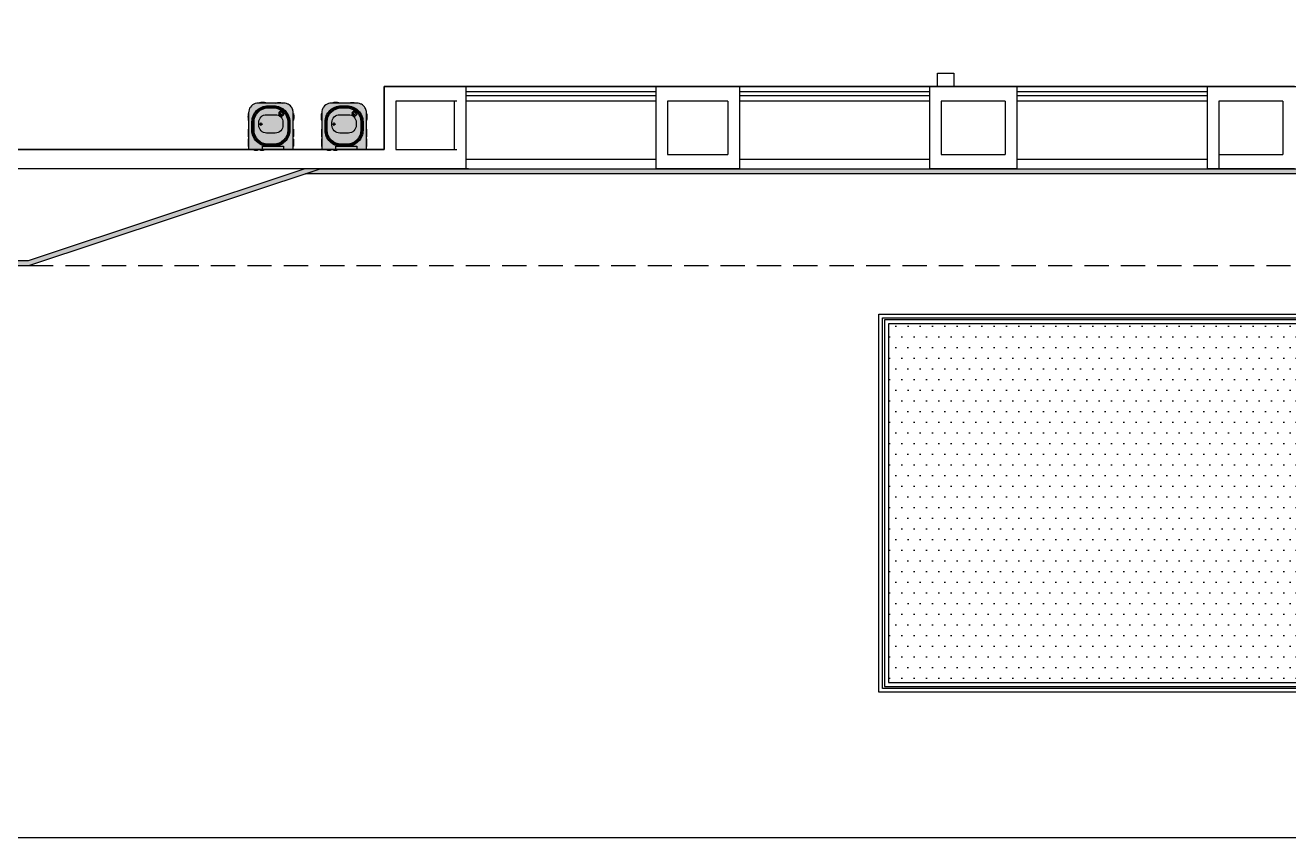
# Model space of a CAD drawing. Extents: x 100 to 738, y -85 to 470.
# Drawn here: x 626.49 to 639.51, y 447.94 to 456.32 of the extents above; entities that cross this region are included whole.
import ezdxf

# ---------------------------------------------------------------- set-up
doc = ezdxf.new("R2010")
doc.units = 0
doc.linetypes.add('HIDDEN', pattern=[0.375, 0.25, -0.125])
doc.layers.get('0').update_dxf_attribs({"linetype": 'CONTINUOUS'})
for name, color, linetype in [('0704-ARQ-MOB', 2, 'CONTINUOUS'), ('A101', 1, 'CONTINUOUS'), ('A102', 2, 'CONTINUOUS'), ('ARQ-ALV', 6, 'CONTINUOUS'), ('ARQ-CON', 10, 'CONTINUOUS'), ('ARQ-DIV', 3, 'CONTINUOUS'), ('ARQ-GES', 4, 'CONTINUOUS'), ('ARQ-PIS', 1, 'CONTINUOUS'), ('ARQ-PRJ', 1, 'HIDDEN'), ('ARQ-X01', 1, 'CONTINUOUS'), ('ARQ-X03', 3, 'CONTINUOUS'), ('PSG-PLT', 64, 'CONTINUOUS')]:
    doc.layers.add(name, color=color, linetype=linetype)

# ---------------------------------------------------------------- blocks, each defined once
blk = doc.blocks.new('3600-00-FORCAS_ARMADAS-MAT-LAY-PROPOSTO$0$2911-0-age-ceilandia-centro-pe-mat-layout-proposto$0$2458-19-BB-EMPRESA-CEILANDIA-EP-MAT-LAYOUT-PROPOSTO$0$Filtro_acessivel')
at = {"layer": '0704-ARQ-MOB'}
h = blk.add_hatch(color=254, dxfattribs=at)
h.dxf.hatch_style = 1
h.paths.add_polyline_path([(0.207, 0), (-0.253, 0), (-0.253, -0.38), (-0.251, -0.395), (-0.248, -0.411), (-0.242, -0.426), (-0.233, -0.439), (-0.223, -0.451), (-0.211, -0.461), (-0.198, -0.469), (-0.184, -0.475), (-0.168, -0.479), (-0.153, -0.48), (0.107, -0.48), (0.123, -0.479), (0.138, -0.475), (0.151, -0.47), (0.158, -0.466), (0.167, -0.46), (0.178, -0.451), (0.187, -0.441), (0.192, -0.433), (0.197, -0.424), (0.202, -0.413), (0.205, -0.403), (0.207, -0.392), (0.207, -0.38)])
for p, q in [((-0.253, 0), (0.207, 0)), ((-0.253, -0.38), (-0.253, 0)), ((-0.253, 0), (-0.253, 0)), ((0.207, 0), (0.207, -0.38)), ((-0.251, -0.395), (-0.253, -0.38)), ((0.207, -0.38), (0.207, -0.392)), ((-0.248, -0.411), (-0.251, -0.395)), ((-0.242, -0.426), (-0.248, -0.411)), ((-0.239, -0.43), (-0.242, -0.426)), ((-0.233, -0.439), (-0.239, -0.43)), ((-0.223, -0.451), (-0.233, -0.439)), ((-0.211, -0.461), (-0.223, -0.451)), ((-0.198, -0.469), (-0.211, -0.461)), ((-0.184, -0.475), (-0.198, -0.469)), ((-0.168, -0.479), (-0.184, -0.475)), ((-0.153, -0.48), (-0.168, -0.479)), ((0.107, -0.48), (-0.153, -0.48)), ((0.123, -0.479), (0.107, -0.48)), ((0.138, -0.475), (0.123, -0.479)), ((0.151, -0.47), (0.138, -0.475)), ((0.156, -0.467), (0.151, -0.47)), ((0.167, -0.46), (0.156, -0.467)), ((0.178, -0.451), (0.167, -0.46)), ((0.187, -0.441), (0.178, -0.451)), ((0.192, -0.433), (0.187, -0.441)), ((0.197, -0.424), (0.192, -0.433)), ((0.202, -0.413), (0.197, -0.424)), ((0.205, -0.403), (0.202, -0.413)), ((0.207, -0.392), (0.205, -0.403))]:
    blk.add_line(p, q)
at = {"linetype": 'ByBlock'}
for points in [[(-0.162, 0), (-0.162, 0.009), (-0.193, 0.009), (-0.193, 0)], [(-0.097, 0), (-0.097, 0.009), (-0.128, 0.009), (-0.128, 0)]]:
    blk.add_lwpolyline(points, dxfattribs=at)
for points in [[(0.108, -0.035), (0.108, 0), (-0.108, 0), (-0.108, -0.035)], [(-0.255, -0.109), (-0.255, -0.034), (-0.253, -0.032), (-0.253, -0.111)], [(0.21, -0.109), (0.21, -0.034), (0.207, -0.032), (0.207, -0.111)], [(-0.255, -0.209), (-0.255, -0.134), (-0.253, -0.132), (-0.253, -0.21)], [(0.21, -0.209), (0.21, -0.134), (0.207, -0.132), (0.207, -0.21)], [(-0.139, -0.264), (-0.113, -0.264), (-0.113, -0.26), (-0.139, -0.26)]]:
    blk.add_lwpolyline(points, close=True, dxfattribs=at)
for points in [[(0.173, -0.2, 0.414214), (0.007, -0.034), (-0.053, -0.034, 0.414214), (-0.218, -0.2)], [(0.162, -0.2, 0.414214), (0.007, -0.045), (-0.053, -0.045, 0.414214), (-0.207, -0.2)], [(0.151, -0.2, 0.414214), (0.007, -0.056), (-0.053, -0.056, 0.414214), (-0.196, -0.2)], [(-0.218, -0.194), (-0.218, -0.286, 0.414214), (-0.053, -0.451), (0.007, -0.451, 0.414214), (0.173, -0.286), (0.173, -0.194)], [(-0.207, -0.194), (-0.207, -0.286, 0.414214), (-0.053, -0.44), (0.007, -0.44, 0.414214), (0.162, -0.286), (0.162, -0.194)], [(-0.196, -0.194), (-0.196, -0.286, 0.414214), (-0.053, -0.429), (0.007, -0.429, 0.414214), (0.151, -0.286), (0.151, -0.194)]]:
    blk.add_lwpolyline(points, format="xyb", dxfattribs=at)
blk.add_lwpolyline([(-0.147, -0.28, 0.414214), (-0.067, -0.36), (0.022, -0.36, 0.414214), (0.102, -0.28), (0.102, -0.251, 0.414214), (0.022, -0.171), (-0.067, -0.171, 0.414214), (-0.147, -0.251)], format="xyb", close=True, dxfattribs=at)
for centre, radius in [((-0.127, -0.254), 0.00385), ((-0.126, -0.271), 0.00385), ((0.085, -0.372), 0.0264), ((0.085, -0.372), 0.0223)]:
    blk.add_circle(centre, radius, dxfattribs=at)
at = {"linetype": 'ByBlock', "extrusion": (0, 0, -1)}
for centre, major_axis, start_param, end_param in [((-0.253, -0.337), (0, 0.0368), 3.141593, 6.283185), ((-0.108, -0.48), (0.0368, 0), 0, 3.141593)]:
    blk.add_ellipse(centre, major_axis=major_axis, ratio=0.153002, start_param=start_param, end_param=end_param, dxfattribs=at)
blk.add_ellipse((0.086, -0.374), major_axis=(-0.013, 0.0162), ratio=0.447134, dxfattribs=at)
at = {"linetype": 'ByBlock'}
for centre, major_axis, start_param, end_param in [((0.207, -0.337), (0, 0.0368), 3.141593, 6.283185), ((0.063, -0.48), (-0.0368, 0), 0, 3.141593)]:
    blk.add_ellipse(centre, major_axis=major_axis, ratio=0.153002, start_param=start_param, end_param=end_param, dxfattribs=at)
blk = doc.blocks.new('BASE ARQ')
blk.add_hatch(color=40).paths.add_polyline_path([(726.73, 476.751), (726.78, 476.751), (726.78, 475.805), (736.252, 475.805), (739.101, 476.751), (739.26, 476.751), (736.26, 475.755), (726.73, 475.755)])
at = {"true_color": 0x939598}
blk.add_hatch(color=252, dxfattribs=at).paths.add_polyline_path([(739.26, 476.751), (752.12, 476.751), (752.12, 476.701), (739.109, 476.701)])
at = {"layer": 'PSG-PLT'}
h = blk.add_hatch(dxfattribs=at)
h.set_pattern_fill('TRIDOTS', color=256, scale=0.005)
h.set_pattern_definition([(0, (729.69206, 423.96035), (0.0635, 0.10998523), [0, -0.127])])
h.paths.add_polyline_path([(745.115, 475.155), (745.115, 471.455), (752.275, 471.455), (752.275, 475.155)])
at = {"layer": 'A101'}
blk.add_lwpolyline([(745.62, 477.74), (745.788, 477.74), (745.788, 477.602), (745.62, 477.602)], close=True, dxfattribs=at)
at = {"layer": 'A102'}
for p, q in [((740.76, 476.851), (742.72, 476.851)), ((740.76, 476.751), (742.72, 476.751)), ((743.58, 476.851), (745.54, 476.851)), ((743.58, 476.751), (745.54, 476.751)), ((746.44, 476.851), (748.4, 476.851)), ((746.44, 476.751), (748.4, 476.751))]:
    blk.add_line(p, q, dxfattribs=at)
at = {"layer": 'ARQ-ALV'}
for p, q in [((740.79, 477.601), (739.92, 477.601)), ((739.92, 477.601), (739.92, 476.951)), ((740.76, 477.601), (740.76, 476.751)), ((743.58, 477.601), (742.72, 477.601)), ((742.72, 477.601), (742.72, 476.751)), ((743.58, 477.601), (743.58, 476.751)), ((746.44, 477.601), (745.54, 477.601)), ((745.54, 477.601), (745.54, 476.751)), ((746.44, 477.601), (746.44, 476.751)), ((748.4, 477.601), (748.4, 476.751)), ((749.3, 477.601), (748.4, 477.601)), ((740.04, 477.451), (740.04, 476.951)), ((740.67, 477.451), (740.04, 477.451)), ((740.64, 477.451), (740.64, 476.951)), ((743.46, 477.451), (742.84, 477.451)), ((742.84, 477.451), (742.84, 476.901)), ((743.46, 477.451), (743.46, 476.901)), ((746.32, 477.451), (745.66, 477.451)), ((745.66, 477.451), (745.66, 476.901)), ((746.32, 477.451), (746.32, 476.901)), ((749.18, 477.451), (748.52, 477.451)), ((748.52, 477.451), (748.52, 476.751)), ((749.18, 477.451), (749.18, 476.901)), ((739.92, 476.951), (731.97, 476.951)), ((740.04, 476.951), (740.67, 476.951)), ((742.84, 476.901), (743.46, 476.901)), ((745.66, 476.901), (746.32, 476.901)), ((748.52, 476.901), (749.18, 476.901)), ((740.79, 476.751), (726.73, 476.751)), ((743.58, 476.751), (742.72, 476.751)), ((746.44, 476.751), (745.54, 476.751)), ((749.3, 476.751), (748.4, 476.751))]:
    blk.add_line(p, q, dxfattribs=at)
at = {"layer": 'ARQ-DIV'}
for p, q in [((742.72, 477.601), (740.76, 477.601)), ((745.54, 477.601), (743.58, 477.601)), ((748.4, 477.601), (746.44, 477.601)), ((742.72, 477.451), (740.76, 477.451)), ((745.54, 477.451), (743.58, 477.451)), ((748.4, 477.451), (746.44, 477.451))]:
    blk.add_line(p, q, dxfattribs=at)
at = {"layer": 'ARQ-GES'}
for p, q in [((742.72, 477.546), (740.76, 477.546)), ((745.54, 477.546), (743.58, 477.546)), ((748.4, 477.546), (746.44, 477.546)), ((742.72, 477.506), (740.76, 477.506)), ((745.54, 477.506), (743.58, 477.506)), ((748.4, 477.506), (746.44, 477.506))]:
    blk.add_line(p, q, dxfattribs=at)
at = {"layer": 'ARQ-PIS'}
blk.add_line((758.575, 469.855), (722.11, 469.855), dxfattribs=at)
at = {"layer": 'ARQ-PRJ'}
blk.add_line((736.26, 475.755), (756.01, 475.755), dxfattribs=at)
at = {"layer": 'ARQ-X01'}
blk.add_lwpolyline([(726.73, 475.755), (736.26, 475.755), (739.26, 476.751), (739.101, 476.751), (736.252, 475.805), (726.78, 475.805), (726.78, 476.751), (726.73, 476.751), (726.73, 475.755), (726.73, 476.751)], dxfattribs=at)
for points in [[(739.26, 476.751), (752.12, 476.751), (752.12, 476.701), (739.109, 476.701)], [(752.375, 475.255), (752.375, 471.355), (745.015, 471.355), (745.015, 475.255)], [(745.115, 475.155), (745.115, 471.455), (752.275, 471.455), (752.275, 475.155)]]:
    blk.add_lwpolyline(points, close=True, dxfattribs=at)
at = {"layer": 'ARQ-X03'}
for points in [[(752.335, 475.215), (752.335, 471.395), (745.055, 471.395), (745.055, 475.215)], [(745.075, 475.195), (745.075, 471.415), (752.315, 471.415), (752.315, 475.195)]]:
    blk.add_lwpolyline(points, close=True, dxfattribs=at)
at = {"layer": 'ARQ-CON', "xscale": -1, "rotation": 180}
for p in [(738.775, 476.951, 0), (739.529, 476.951, 0)]:
    blk.add_blockref('3600-00-FORCAS_ARMADAS-MAT-LAY-PROPOSTO$0$2911-0-age-ceilandia-centro-pe-mat-layout-proposto$0$2458-19-BB-EMPRESA-CEILANDIA-EP-MAT-LAYOUT-PROPOSTO$0$Filtro_acessivel', p, dxfattribs=at)

msp = doc.modelspace()

# ---------------------------------------------------------------- linework, layer by layer
at = {"layer": 'ARQ-PIS'}
msp.add_lwpolyline([(634.753, 462.437), (634.753, 460.787), (636.7, 460.787), (636.7, 456.537), (626.436, 456.537), (626.436, 456.737), (625.088, 456.737), (625.088, 455.037), (630.188, 455.037), (630.188, 455.687), (639.975, 455.687), (639.975, 460.417), (639.9, 460.417), (639.9, 462.437), (634.753, 462.437)], dxfattribs=at)

# ---------------------------------------------------------------- block references
msp.add_blockref('BASE ARQ', (-109.732, -21.914))

doc.saveas('drawing.dxf')
